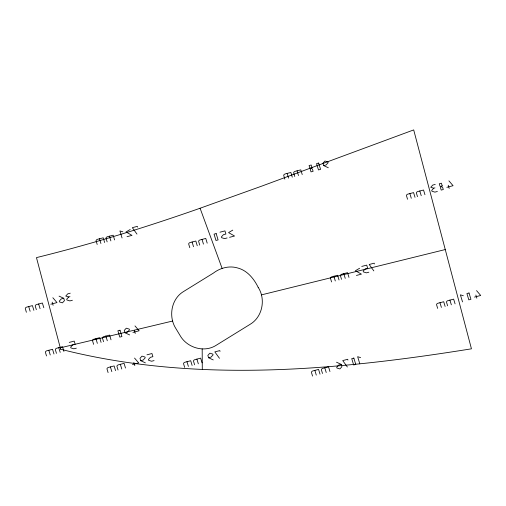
<?xml version="1.0" encoding="UTF-8"?>
<svg xmlns="http://www.w3.org/2000/svg" width="506" height="506" viewBox="0 0 506 506"><rect width="100%" height="100%" fill="white"/><g stroke="black" fill="none" stroke-linecap="round" stroke-linejoin="round"><path stroke-width="0.76" d="M69.961 296.661L68.715 296.984L66.703 299.204L66.944 299.988L69.904 300.912L72.39 300.26M434.958 187.878L433.712 188.207L431.7 190.427L431.941 191.211L434.901 192.128L437.386 191.483M130.213 229.49L126.013 231.957L131.996 235.379L127.025 236.675M232.76 230.129L228.554 232.596L234.544 236.017L229.572 237.314M359.621 268.256L355.421 270.723L361.404 274.144L356.433 275.441M258.142 287.269C253.936 278.768 247.295 270.463 237.712 267.99C229.37 265.448 220.205 267.857 213.393 273.095L183.596 291.513C171.256 298.825 168.226 316.617 175.81 328.432L180.054 335.472C186.923 347.73 204.19 353.074 216.252 345.244L250.116 324.321C262.525 317.003 265.935 299.185 258.168 287.307M199.99 208.27C146.266 227.162 91.782 244.012 36.464 257.611L60.657 349.229M323.65 165.588L326.136 164.937L328.147 162.723L327.907 161.933L324.947 161.016L322.936 163.236L323.65 165.588L328.331 167.758M219.971 232.197L224.942 230.894L225.897 234.038L223.405 234.683L221.4 236.903L221.634 237.687L224.601 238.611L227.086 237.959M435.249 184.418L432.763 185.063L430.751 187.283L433.712 188.207M446.855 187.315L453.072 185.696L448.917 180.844M70.252 293.195L67.766 293.847L65.755 296.061L68.715 296.984M63.743 298.281L61.258 298.932L59.246 301.152L59.487 301.937L62.447 302.854L64.458 300.64L63.743 298.281L59.063 296.118M50.783 304.207L57.001 302.582L52.852 297.737M69.24 342.398L74.211 341.101L75.16 344.238L72.674 344.89L70.663 347.11L70.903 347.894L73.863 348.811L76.349 348.166M361.746 266.428L366.717 265.131L367.672 268.269L365.187 268.92L363.175 271.14L363.416 271.924L366.376 272.848L368.861 272.196M124.988 332.765L127.474 332.113L129.485 329.893L129.245 329.109L126.285 328.185L124.274 330.405L124.988 332.765L129.669 334.928M132.92 332.385L139.137 330.766L134.982 325.915M146.974 354.826L151.945 353.523L152.894 356.667L150.409 357.312L148.397 359.532L148.637 360.316L151.598 361.24L154.083 360.588M140.706 360.696L143.192 360.044L145.203 357.824L144.963 357.04L142.003 356.123L139.991 358.343L140.706 360.696L145.386 362.859M132.477 364.535L138.695 362.916L134.545 358.071M208.567 357.761L211.053 357.116L213.064 354.896L212.83 354.111L209.863 353.188L207.852 355.408L208.567 357.761L213.247 359.93M474.483 297.092L480.7 295.466L476.551 290.621M341.196 364.371L338.71 365.022L336.699 367.242L336.939 368.026L339.899 368.944L341.911 366.73L341.196 364.371L336.515 362.207M445.261 249.553L261.406 294.89M172.654 321.025L60.189 347.85M60.688 349.241C194.892 383.478 336.237 370.5 471.447 348.817L413.699 129.915L262.007 186.025L200.085 208.238L222.115 268.401M463.351 295.763L460.39 294.84L462.535 301.905M122.876 231.83L119.916 230.913L122.054 237.978M360.607 357.609L357.647 356.692L359.785 363.757M373.833 270.9L369.203 264.48L374.174 263.183L374.415 263.968M347.356 367.002L342.733 360.582L347.704 359.285L347.938 360.07M136.968 234.082L132.344 227.668L137.316 226.365L137.55 227.156M219.465 358.305L214.835 351.891L219.806 350.595L220.047 351.379M448.246 185.259L449.195 188.396M475.874 295.036L476.823 298.173M424.958 194.728L423.535 190.016L417.937 191.477A1.929 1.227 -13.1 0 0 416.432 193.14L417.501 196.67M455.077 303.853L453.648 299.141L448.057 300.602A1.929 1.227 -13.1 0 0 446.545 302.265L447.614 305.801M419.803 190.99L421.232 195.702M449.916 300.115L451.346 304.827M415.015 197.321L413.585 192.609L407.994 194.07A1.929 1.227 -13.1 0 0 406.489 195.733L407.558 199.269M445.128 306.446L443.705 301.74L438.107 303.195A1.929 1.227 -13.1 0 0 436.602 304.865L437.671 308.394M409.86 193.583L411.289 198.295M439.973 302.708L441.403 307.42M348.976 277.389L347.546 272.677L341.955 274.138A1.929 1.227 -13.1 0 0 340.443 275.802L341.518 279.337M343.814 273.651L345.244 278.363M339.033 279.982L337.603 275.27L332.012 276.731A1.929 1.227 -13.1 0 0 330.5 278.395L331.575 281.931M333.871 276.244L335.301 280.956M302.227 174.57L300.798 169.858L295.207 171.319A1.929 1.227 -13.1 0 0 293.701 172.982L294.77 176.518M297.073 170.832L298.502 175.544M292.285 177.163L290.855 172.457L285.264 173.912A1.929 1.227 -13.1 0 0 283.758 175.582L284.827 179.111M287.13 173.425L288.559 178.137M329.956 371.543L328.527 366.831L322.936 368.292A1.929 1.227 -13.1 0 0 321.43 369.956L322.499 373.491M324.801 367.805L326.231 372.517M320.013 374.136L318.584 369.424L312.993 370.885A1.929 1.227 -13.1 0 0 311.487 372.549L312.556 376.084M314.858 370.398L316.288 375.11M207.194 243.152L205.771 238.44L200.174 239.901A1.929 1.227 -13.1 0 0 198.668 241.564L199.737 245.1M202.039 239.414L203.469 244.126M197.251 245.752L195.828 241.039L190.231 242.5A1.929 1.227 -13.1 0 0 188.725 244.164L189.794 247.693M192.097 242.013L193.526 246.719M202.065 362.846L200.635 358.14L195.044 359.602A1.929 1.227 -13.1 0 0 193.532 361.265L194.608 364.794M196.91 359.115L198.333 363.82M192.122 365.446L190.692 360.734L185.101 362.195A1.929 1.227 -13.1 0 0 183.589 363.858L184.665 367.394M186.961 361.708L188.39 366.42M114.596 239.92L113.167 235.214L107.576 236.675A1.929 1.227 -13.1 0 0 106.07 238.339L107.139 241.868M109.441 236.188L110.871 240.894M134.311 330.329L135.26 333.467M104.653 242.519L103.224 237.807L97.633 239.268A1.929 1.227 -13.1 0 0 96.127 240.932L97.196 244.468M99.499 238.781L100.922 243.494M133.869 362.479L134.817 365.623M125.501 368.052L124.071 363.346L118.48 364.801A1.929 1.227 -13.1 0 0 116.968 366.47L118.043 370M120.339 364.314L121.769 369.026M111.023 339.798L109.6 335.086L104.002 336.547A1.929 1.227 -13.1 0 0 102.497 338.21L103.566 341.74M105.868 336.06L107.297 340.766M115.558 370.651L114.128 365.939L108.537 367.4A1.929 1.227 -13.1 0 0 107.025 369.064L108.101 372.593M110.397 366.913L111.826 371.625M101.08 342.391L99.65 337.679L94.059 339.14A1.929 1.227 -13.1 0 0 92.554 340.804L93.623 344.339M95.925 338.653L97.354 343.365M52.175 302.152L53.124 305.289M63.92 351.411L62.497 346.699L56.9 348.16A1.929 1.227 -13.1 0 0 55.394 349.823L56.463 353.352M58.766 347.673L60.195 352.385M43.807 307.724L42.377 303.012L36.786 304.473A1.929 1.227 -13.1 0 0 35.275 306.136L36.35 309.672M53.978 354.004L52.548 349.292L46.957 350.753A1.929 1.227 -13.1 0 0 45.451 352.416L46.52 355.952M38.646 303.986L40.075 308.698M48.823 350.266L50.252 354.978M33.864 310.317L32.435 305.611L26.843 307.066A1.929 1.227 -13.1 0 0 25.332 308.73L26.401 312.265M28.703 306.579L30.132 311.291M202.185 348.912L202.286 369.07M311.949 167.48L310.254 169.402L311.007 171.876L313.113 171.325L312.366 168.852L309.836 168.03L309.09 165.557L311.196 165L311.949 167.48M442.136 185.689L440.441 187.612L441.194 190.085L443.3 189.535L442.554 187.062L440.024 186.24L439.278 183.767L441.384 183.21L442.136 185.689M318.654 163.058L316.547 163.609L318.464 169.934L320.57 169.383L318.654 163.058M216.17 233.589L214.057 234.139L215.973 240.464L218.086 239.914L216.17 233.589M119.992 330.228L117.885 330.779L119.802 337.104L121.908 336.553L119.992 330.228M469.018 292.987L466.905 293.537L468.822 299.862L470.934 299.312L469.018 292.987M353.839 358.084L351.733 358.634L353.65 364.959L355.762 364.409L353.839 358.084"/></g></svg>
